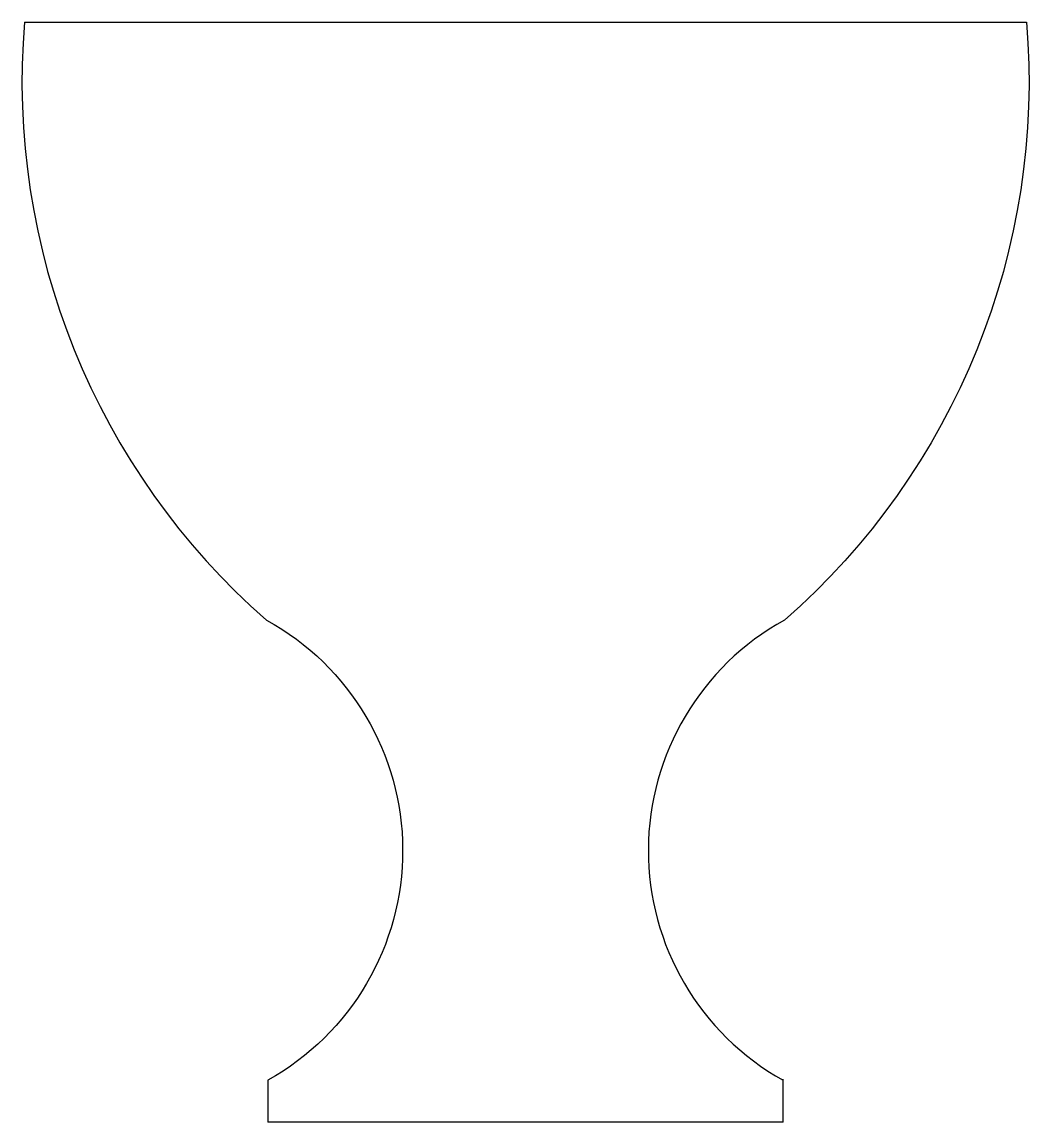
# Model space of a CAD drawing. Extents: x -0.18 to 0.18, y 0 to 1.15.
# Drawn here: x -0.1809 to 0.1809, y 0 to 0.395 of the extents above; entities outside this region: 2.
import ezdxf

# ---------------------------------------------------------------- set-up
doc = ezdxf.new("R2010")
doc.units = 0
doc.layers.get('0').update_dxf_attribs({"color": 8, "linetype": 'CONTINUOUS'})

msp = doc.modelspace()

# ---------------------------------------------------------------- linework, layer by layer
at = {"color": 0}
for p, q in [((-0.18, 0.39499), (0.18, 0.39499)), ((-0.0926, 0.015), (-0.0926, 0)), ((0.0926, 0), (0.0926, 0.01538)), ((0.0926, 0), (-0.0926, 0))]:
    msp.add_line(p, q, dxfattribs=at)
for points in [[(0.18, 0.39499, -0.238301), (0.09307, 0.18023, 0.58955), (0.0926, 0.015, -2.871536)], [(-0.18, 0.39499, 0.238301), (-0.09307, 0.18023, -0.58955), (-0.0926, 0.015, 2.871536)]]:
    msp.add_lwpolyline(points, format="xyb", dxfattribs=at)
for radius in [0.05, 0.01429]:
    msp.add_circle((0, 1.09999), radius, dxfattribs=at)

doc.saveas('drawing.dxf')
